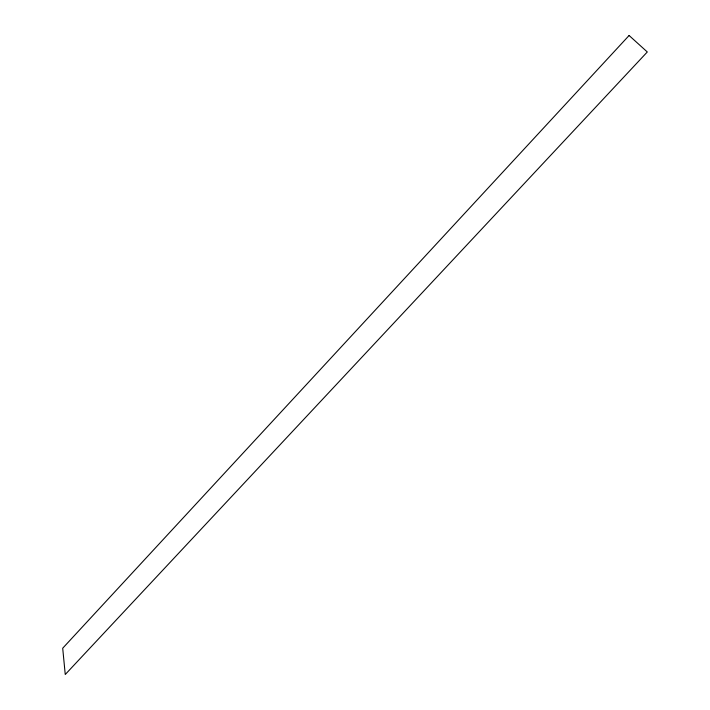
<?xml version="1.0" encoding="UTF-8"?>
<svg xmlns="http://www.w3.org/2000/svg" width="710" height="710" viewBox="0 0 710 710"><rect width="100%" height="100%" fill="white"/><g stroke="black" fill="none" stroke-linecap="round" stroke-linejoin="round"><path stroke-width="1.06" d="M629.096 35.5L62.702 648.221L65.249 674.5L647.298 51.972L629.096 35.5"/></g></svg>
